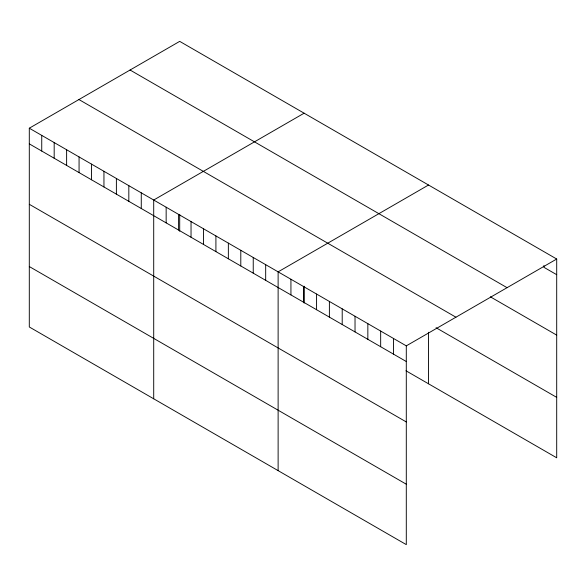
<?xml version="1.0" encoding="UTF-8"?>
<svg xmlns="http://www.w3.org/2000/svg" width="586" height="586" viewBox="0 0 586 586"><rect width="100%" height="100%" fill="white"/><g stroke="black" fill="none" stroke-linecap="round" stroke-linejoin="round"><path stroke-width="0.88" d="M29.3 128.202L406.296 345.857L406.296 544.636L29.3 326.973L29.3 128.202L179.704 41.364L556.7 259.027L556.7 457.798L405.973 370.777M304.112 113.193L153.708 200.031L153.708 398.802M428.52 185.022L278.123 271.853L278.123 470.631M406.296 345.857L556.7 259.027M556.7 274.695L543.881 267.289L543.881 265.553M130.07 70.02L507.066 287.682M490.35 296.809L556.7 335.119M78.934 99.547L455.93 317.202M436.057 327.721L556.7 397.374M29.3 143.87L406.296 361.525M29.3 204.294L406.296 421.949M29.3 266.549L406.296 484.204M428.52 332.255L428.52 383.793M393.484 338.459L393.484 354.127M380.666 331.061L380.666 346.722M367.847 323.655L367.847 339.323M355.028 316.257L355.028 331.925M342.209 308.859L342.209 324.527M329.391 301.46L329.391 317.121M316.572 294.055L316.572 309.723M304.112 286.195L304.112 303.079M303.753 286.657L303.753 302.325M290.934 279.258L290.934 294.919M265.678 264.674L265.678 280.342M253.24 257.488L253.24 273.157M240.795 250.31L240.795 265.971M228.357 243.124L228.357 258.792M215.912 235.938L215.912 251.606M203.474 228.76L203.474 244.428M191.036 221.574L191.036 237.242M179.704 214.373L179.704 231.258M178.591 214.395L178.591 230.056M166.153 207.21L166.153 222.878M141.27 192.845L141.27 208.513M128.825 185.659L128.825 201.328M116.387 178.481L116.387 194.149M103.949 171.295L103.949 186.963M91.504 164.117L91.504 179.777M79.066 156.931L79.066 172.599M66.621 149.752L66.621 165.413M54.183 142.566L54.183 158.235M41.738 135.381L41.738 151.049"/></g></svg>
